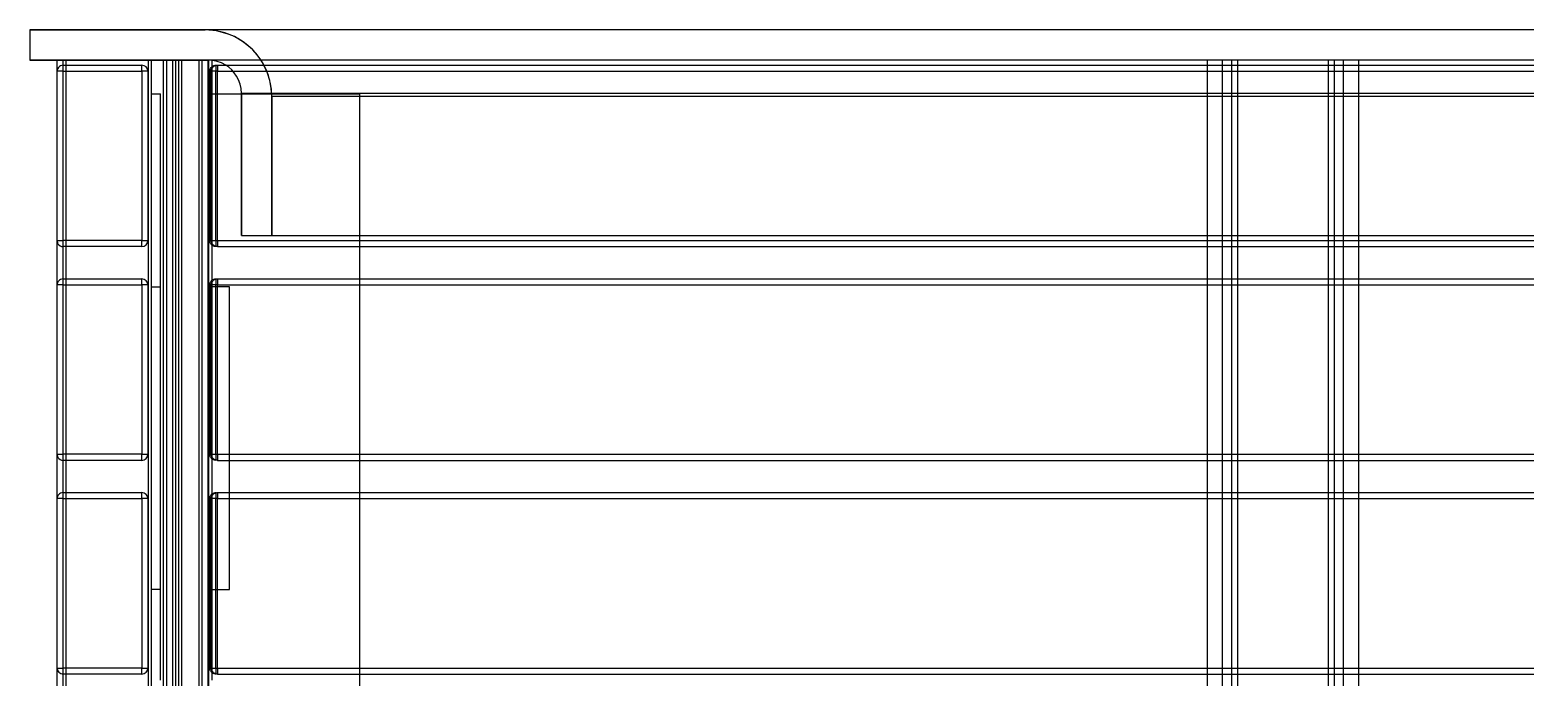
# Model space of a CAD drawing. Header units: millimetres. Extents: x 10366 to 13995, y 24552 to 29685.
# Drawn here: x 12485.4 to 12979.9, y 26713.7 to 26927.6 of the extents above; entities that cross this region are included whole.
import ezdxf

# ---------------------------------------------------------------- set-up
doc = ezdxf.new("R2010")
doc.units = ezdxf.units.MM
doc.header["$LTSCALE"] = 3
doc.layers.add('Default', color=7, linetype='Continuous')
doc.layers.add('Hidden_lines', color=7, linetype='Continuous')

msp = doc.modelspace()

# ---------------------------------------------------------------- linework, layer by layer
at = {"layer": 'Default'}
for p, q in [((13723.39, 26927.65), (12485.39, 26927.65)), ((12485.39, 26927.65), (12485.39, 26917.65)), ((12485.39, 26927.65), (12543.39, 26927.65)), ((12485.39, 26927.65), (12485.39, 26917.65)), ((12543.39, 26927.65), (12485.39, 26927.65)), ((12495.56, 26917.65), (12485.39, 26917.65)), ((13723.39, 26917.65), (12485.39, 26917.65)), ((12485.39, 26917.65), (12495.88, 26917.65)), ((12494.39, 26067.65), (12494.39, 26917.65)), ((12496.39, 26067.65), (12496.39, 26917.65)), ((12542.39, 26067.65), (12542.39, 26917.65)), ((12544.39, 26067.65), (12544.39, 26917.65)), ((12545.62, 26906.36), (12545.62, 26917.65)), ((12874.88, 26915.98), (12874.88, 26917.65)), ((12882.9, 26915.98), (12882.9, 26917.65)), ((12916.86, 26915.98), (12916.86, 26917.65)), ((12924.88, 26915.98), (12924.88, 26917.65)), ((12545.39, 26857.98), (12545.39, 26913.98)), ((12546.92, 26915.98), (12550.24, 26915.98)), ((12547.42, 26915.98), (13662.35, 26915.98)), ((12547.42, 26857.98), (12547.42, 26913.98)), ((12547.42, 26913.98), (13662.35, 26913.98)), ((12544.39, 26906.53), (12545.39, 26906.53)), ((12547.42, 26857.98), (13662.35, 26857.98)), ((12547.42, 26855.98), (13662.35, 26855.98)), ((12594.39, 26855.98), (12594.39, 26845.32)), ((12874.88, 26845.32), (12874.88, 26855.98)), ((12882.9, 26845.32), (12882.9, 26855.98)), ((12916.86, 26845.32), (12916.86, 26855.98)), ((12924.88, 26845.32), (12924.88, 26855.98)), ((12545.68, 26842.65), (12544.39, 26842.65)), ((12545.39, 26787.32), (12545.39, 26843.32)), ((12545.62, 26742.64), (12545.62, 26843.32)), ((12547.42, 26845.32), (13662.35, 26845.32)), ((12547.42, 26843.32), (13662.35, 26843.32)), ((12547.42, 26787.32), (12547.42, 26843.32)), ((12547.42, 26787.32), (13662.35, 26787.32)), ((12547.42, 26785.32), (13662.35, 26785.32)), ((12551.41, 26774.66), (12551.41, 26785.32)), ((12594.39, 26785.32), (12594.39, 26774.66)), ((12874.88, 26774.66), (12874.88, 26785.32)), ((12882.9, 26774.66), (12882.9, 26785.32)), ((12916.86, 26774.66), (12916.86, 26785.32)), ((12924.88, 26774.66), (12924.88, 26785.32)), ((12547.42, 26774.66), (13662.35, 26774.66)), ((12545.39, 26716.66), (12545.39, 26772.66)), ((12547.42, 26716.66), (12547.42, 26772.66)), ((12547.42, 26772.66), (13662.35, 26772.66)), ((12544.39, 26742.65), (12545.39, 26742.65)), ((12547.42, 26716.66), (13662.35, 26716.66)), ((12547.42, 26714.66), (13662.35, 26714.66)), ((12594.39, 26714.66), (12594.39, 26704)), ((12874.88, 26704), (12874.88, 26714.66)), ((12882.9, 26704), (12882.9, 26714.66)), ((12916.86, 26704), (12916.86, 26714.66)), ((12924.88, 26704), (12924.88, 26714.66))]:
    msp.add_line(p, q, dxfattribs=at)
for points in [[(12546.64, 26927.41, 0), (12543.39, 26927.65, 0)], [(12550.21, 26915.98, 0), (12548.81, 26916.72, 0), (12547.36, 26917.24, 0), (12545.88, 26917.55, 0), (12544.39, 26917.65, 0)], [(12550.21, 26915.98, 0), (12548.81, 26916.72, 0), (12547.36, 26917.24, 0), (12545.88, 26917.55, 0), (12544.39, 26917.65, 0)], [(12545.3, 26915.19, 0), (12545.46, 26915.38, 0), (12545.64, 26915.54, 0), (12545.84, 26915.68, 0), (12546.05, 26915.79, 0), (12546.27, 26915.87, 0), (12546.49, 26915.93, 0), (12546.71, 26915.97, 0), (12546.92, 26915.98, 0)], [(12545.39, 26913.98, 0), (12545.39, 26914.16, 0), (12545.42, 26914.34, 0), (12545.47, 26914.53, 0), (12545.53, 26914.72, 0), (12545.61, 26914.9, 0), (12545.72, 26915.07, 0), (12545.84, 26915.24, 0), (12545.98, 26915.39, 0), (12546.14, 26915.53, 0), (12546.31, 26915.65, 0), (12546.49, 26915.76, 0), (12546.67, 26915.84, 0), (12546.86, 26915.9, 0), (12547.05, 26915.95, 0), (12547.24, 26915.97, 0), (12547.42, 26915.98, 0)], [(12547.42, 26913.98, 0), (12545.39, 26913.98, 0)], [(12547.42, 26915.98, 0), (12547.42, 26915.98, 0), (12547.42, 26915.98, 0), (12547.42, 26915.98, 0), (12547.42, 26915.98, 0), (12547.42, 26915.98, 0), (12547.42, 26915.98, 0), (12547.42, 26915.98, 0), (12547.42, 26915.98, 0), (12547.42, 26915.98, 0), (12547.42, 26915.98, 0), (12547.42, 26915.98, 0), (12547.42, 26915.98, 0), (12547.42, 26915.98, 0), (12547.42, 26915.97, 0), (12547.42, 26915.92, 0), (12547.42, 26915.73, 0), (12547.42, 26913.98, 0)], [(12545.39, 26857.98, 0), (12545.39, 26857.98, 0), (12545.39, 26857.98, 0), (12545.39, 26857.98, 0), (12545.39, 26857.98, 0), (12545.39, 26857.98, 0), (12545.39, 26857.98, 0), (12545.39, 26857.98, 0), (12545.39, 26857.98, 0), (12545.39, 26857.98, 0), (12545.39, 26857.98, 0), (12545.39, 26857.98, 0), (12545.39, 26857.98, 0), (12545.4, 26857.98, 0), (12545.45, 26857.98, 0), (12545.64, 26857.98, 0), (12547.42, 26857.98, 0)], [(12547.42, 26855.98, 0), (12547.24, 26855.99, 0), (12547.05, 26856.01, 0), (12546.86, 26856.06, 0), (12546.67, 26856.12, 0), (12546.49, 26856.2, 0), (12546.31, 26856.31, 0), (12546.14, 26856.43, 0), (12545.98, 26856.57, 0), (12545.84, 26856.72, 0), (12545.72, 26856.89, 0), (12545.61, 26857.06, 0), (12545.53, 26857.24, 0), (12545.47, 26857.43, 0), (12545.42, 26857.62, 0), (12545.39, 26857.8, 0), (12545.39, 26857.98, 0)], [(12547.42, 26857.98, 0), (12547.42, 26855.98, 0)], [(12545.39, 26843.32, 0), (12545.39, 26843.5, 0), (12545.42, 26843.69, 0), (12545.47, 26843.87, 0), (12545.53, 26844.06, 0), (12545.61, 26844.24, 0), (12545.72, 26844.42, 0), (12545.84, 26844.58, 0), (12545.98, 26844.74, 0), (12546.14, 26844.87, 0), (12546.31, 26845, 0), (12546.49, 26845.1, 0), (12546.67, 26845.18, 0), (12546.86, 26845.24, 0), (12547.05, 26845.29, 0), (12547.24, 26845.31, 0), (12547.42, 26845.32, 0)], [(12547.42, 26843.32, 0), (12545.39, 26843.32, 0)], [(12547.42, 26845.32, 0), (12547.42, 26845.32, 0), (12547.42, 26845.32, 0), (12547.42, 26845.32, 0), (12547.42, 26845.32, 0), (12547.42, 26845.32, 0), (12547.42, 26845.32, 0), (12547.42, 26845.32, 0), (12547.42, 26845.32, 0), (12547.42, 26845.32, 0), (12547.42, 26845.32, 0), (12547.42, 26845.32, 0), (12547.42, 26845.32, 0), (12547.42, 26845.32, 0), (12547.42, 26845.31, 0), (12547.42, 26845.26, 0), (12547.42, 26845.08, 0), (12547.42, 26843.32, 0)], [(12546.92, 26785.32, 0), (12546.74, 26785.33, 0), (12546.55, 26785.36, 0), (12546.36, 26785.4, 0), (12546.17, 26785.46, 0), (12545.99, 26785.55, 0), (12545.81, 26785.65, 0), (12545.64, 26785.77, 0), (12545.48, 26785.91, 0), (12545.34, 26786.06, 0), (12545.22, 26786.23, 0), (12545.11, 26786.4, 0), (12545.03, 26786.59, 0), (12544.97, 26786.77, 0), (12544.92, 26786.96, 0), (12544.89, 26787.14, 0), (12544.89, 26787.32, 0)], [(12545.39, 26787.32, 0), (12545.39, 26787.32, 0), (12545.39, 26787.32, 0), (12545.39, 26787.32, 0), (12545.39, 26787.32, 0), (12545.39, 26787.32, 0), (12545.39, 26787.32, 0), (12545.39, 26787.32, 0), (12545.39, 26787.32, 0), (12545.39, 26787.32, 0), (12545.39, 26787.32, 0), (12545.39, 26787.32, 0), (12545.39, 26787.32, 0), (12545.4, 26787.32, 0), (12545.45, 26787.32, 0), (12545.64, 26787.32, 0), (12547.42, 26787.32, 0)], [(12547.42, 26785.32, 0), (12547.24, 26785.33, 0), (12547.05, 26785.36, 0), (12546.86, 26785.4, 0), (12546.67, 26785.46, 0), (12546.49, 26785.55, 0), (12546.31, 26785.65, 0), (12546.14, 26785.77, 0), (12545.98, 26785.91, 0), (12545.84, 26786.06, 0), (12545.72, 26786.23, 0), (12545.61, 26786.4, 0), (12545.53, 26786.59, 0), (12545.47, 26786.77, 0), (12545.42, 26786.96, 0), (12545.39, 26787.14, 0), (12545.39, 26787.32, 0)], [(12547.42, 26787.32, 0), (12547.42, 26785.32, 0)], [(12545.33, 26773.91, 0), (12545.49, 26774.09, 0), (12545.67, 26774.24, 0), (12545.87, 26774.37, 0), (12546.07, 26774.48, 0), (12546.28, 26774.56, 0), (12546.5, 26774.62, 0), (12546.71, 26774.65, 0), (12546.92, 26774.66, 0)], [(12545.39, 26772.66, 0), (12545.39, 26772.84, 0), (12545.42, 26773.03, 0), (12545.47, 26773.21, 0), (12545.53, 26773.4, 0), (12545.61, 26773.58, 0), (12545.72, 26773.76, 0), (12545.84, 26773.92, 0), (12545.98, 26774.08, 0), (12546.14, 26774.22, 0), (12546.31, 26774.34, 0), (12546.49, 26774.44, 0), (12546.67, 26774.52, 0), (12546.86, 26774.59, 0), (12547.05, 26774.63, 0), (12547.24, 26774.66, 0), (12547.42, 26774.66, 0)], [(12547.42, 26774.66, 0), (12547.42, 26774.66, 0), (12547.42, 26774.66, 0), (12547.42, 26774.66, 0), (12547.42, 26774.66, 0), (12547.42, 26774.66, 0), (12547.42, 26774.66, 0), (12547.42, 26774.66, 0), (12547.42, 26774.66, 0), (12547.42, 26774.66, 0), (12547.42, 26774.66, 0), (12547.42, 26774.66, 0), (12547.42, 26774.66, 0), (12547.42, 26774.66, 0), (12547.42, 26774.65, 0), (12547.42, 26774.6, 0), (12547.42, 26774.42, 0), (12547.42, 26772.66, 0)], [(12547.42, 26772.66, 0), (12545.39, 26772.66, 0)], [(12545.39, 26716.66, 0), (12545.39, 26716.66, 0), (12545.39, 26716.66, 0), (12545.39, 26716.66, 0), (12545.39, 26716.66, 0), (12545.39, 26716.66, 0), (12545.39, 26716.66, 0), (12545.39, 26716.66, 0), (12545.39, 26716.66, 0), (12545.39, 26716.66, 0), (12545.39, 26716.66, 0), (12545.39, 26716.66, 0), (12545.39, 26716.66, 0), (12545.4, 26716.66, 0), (12545.45, 26716.66, 0), (12545.64, 26716.66, 0), (12547.42, 26716.66, 0)], [(12547.42, 26714.66, 0), (12547.24, 26714.67, 0), (12547.05, 26714.7, 0), (12546.86, 26714.74, 0), (12546.67, 26714.8, 0), (12546.49, 26714.89, 0), (12546.31, 26714.99, 0), (12546.14, 26715.11, 0), (12545.98, 26715.25, 0), (12545.84, 26715.4, 0), (12545.72, 26715.57, 0), (12545.61, 26715.74, 0), (12545.53, 26715.93, 0), (12545.47, 26716.11, 0), (12545.42, 26716.3, 0), (12545.39, 26716.48, 0), (12545.39, 26716.66, 0)], [(12547.42, 26716.66, 0), (12547.42, 26714.66, 0)]]:
    msp.add_polyline3d(points, dxfattribs=at)
for centre, start, end in [((12496.39, 26913.98), 141.6217, 180), ((12496.39, 26857.98), 180, 211.1416), ((12496.39, 26843.32), 141.0097, 180), ((12496.39, 26787.32), 180, 210.4732), ((12496.39, 26772.66), 140.3405, 180)]:
    msp.add_arc(centre, 2, start, end, dxfattribs=at)
at = {"layer": 'Hidden_lines'}
for p, q in [((12544.39, 26917.65), (12495.56, 26917.65)), ((12495.88, 26917.65), (12544.39, 26917.65)), ((12497.39, 26067.65), (12497.39, 26917.65)), ((12524.62, 26147.65), (12524.62, 26917.65)), ((12525.62, 26147.65), (12525.62, 26917.65)), ((12529.62, 26147.65), (12529.62, 26917.65)), ((12530.62, 26147.65), (12530.62, 26917.65)), ((12532.64, 26147.65), (12532.64, 26917.65)), ((12533.64, 26147.65), (12533.64, 26917.65)), ((12534.64, 26147.65), (12534.64, 26917.65)), ((12535.64, 26147.65), (12535.64, 26917.65)), ((12541.39, 26067.65), (12541.39, 26917.65)), ((12544.62, 26147.65), (12544.62, 26917.65)), ((12879.88, 26147.65), (12879.88, 26917.65)), ((12884.9, 26147.65), (12884.9, 26917.65)), ((12914.86, 26147.65), (12914.86, 26917.65)), ((12919.88, 26147.65), (12919.88, 26917.65)), ((12496.39, 26915.98), (12522.39, 26915.98)), ((12496.39, 26913.98), (12522.39, 26913.98)), ((12522.39, 26913.98), (12522.39, 26857.98)), ((12524.39, 26913.98), (12524.39, 26857.98)), ((12544.89, 26857.98), (12544.89, 26913.98)), ((12546.92, 26857.98), (12546.92, 26913.98)), ((12550.24, 26915.98), (13658.86, 26915.98)), ((12874.88, 26855.98), (12874.88, 26915.98)), ((12882.9, 26855.98), (12882.9, 26915.98)), ((12916.86, 26855.98), (12916.86, 26915.98)), ((12924.88, 26855.98), (12924.88, 26915.98)), ((12525.62, 26906.53), (12528.62, 26906.53)), ((12525.62, 26842.65), (12525.62, 26906.53)), ((12528.62, 26842.65), (12528.62, 26906.53)), ((12545.39, 26906.53), (12594.39, 26906.53)), ((12545.62, 26843.32), (12545.62, 26906.36)), ((13653.39, 26906.65), (12555.39, 26906.65)), ((12555.39, 26859.65), (12555.39, 26906.65)), ((12555.39, 26906.65), (12555.39, 26859.65)), ((13643.39, 26905.65), (12565.39, 26905.65)), ((12565.39, 26905.65), (12565.39, 26859.65)), ((12565.39, 26859.65), (12565.39, 26905.65)), ((12594.39, 26906.53), (12594.39, 26855.98)), ((12522.39, 26857.98), (12496.39, 26857.98)), ((12555.39, 26859.65), (12565.39, 26859.65)), ((12555.39, 26859.65), (13653.39, 26859.65)), ((12555.39, 26859.65), (12565.39, 26859.65)), ((12522.39, 26855.98), (12496.39, 26855.98)), ((12496.39, 26845.32), (12522.39, 26845.32)), ((12496.39, 26843.32), (12522.39, 26843.32)), ((12522.39, 26843.32), (12522.39, 26787.32)), ((12524.39, 26843.32), (12524.39, 26787.32)), ((12525.62, 26742.65), (12525.62, 26842.65)), ((12525.62, 26842.65), (12528.62, 26842.65)), ((12528.62, 26742.65), (12528.62, 26842.65)), ((12544.89, 26787.32), (12544.89, 26843.32)), ((12551.41, 26842.65), (12545.68, 26842.65)), ((12546.92, 26787.32), (12546.92, 26843.32)), ((12551.41, 26785.32), (12551.41, 26842.65)), ((12594.39, 26845.32), (12594.39, 26785.32)), ((12874.88, 26785.32), (12874.88, 26845.32)), ((12882.9, 26785.32), (12882.9, 26845.32)), ((12916.86, 26785.32), (12916.86, 26845.32)), ((12924.88, 26785.32), (12924.88, 26845.32)), ((12522.39, 26787.32), (12496.39, 26787.32)), ((12522.39, 26785.32), (12496.39, 26785.32)), ((12496.39, 26774.66), (12522.39, 26774.66)), ((12551.41, 26742.65), (12551.41, 26774.66)), ((12594.39, 26774.66), (12594.39, 26714.66)), ((12874.88, 26714.66), (12874.88, 26774.66)), ((12882.9, 26714.66), (12882.9, 26774.66)), ((12916.86, 26714.66), (12916.86, 26774.66)), ((12924.88, 26714.66), (12924.88, 26774.66)), ((12496.39, 26772.66), (12522.39, 26772.66)), ((12522.39, 26772.66), (12522.39, 26716.66)), ((12524.39, 26772.66), (12524.39, 26716.66)), ((12544.89, 26716.66), (12544.89, 26772.66)), ((12546.92, 26716.66), (12546.92, 26772.66)), ((12528.62, 26742.65), (12525.62, 26742.65)), ((12525.62, 26712.65), (12525.62, 26742.65)), ((12528.62, 26712.65), (12528.62, 26742.65)), ((12545.39, 26742.65), (12551.41, 26742.65)), ((12545.62, 26712.65), (12545.62, 26742.64)), ((12522.39, 26716.66), (12496.39, 26716.66)), ((12522.39, 26714.66), (12496.39, 26714.66))]:
    msp.add_line(p, q, dxfattribs=at)
for points in [[(12565.39, 26905.65, 0), (12565.23, 26908.3, 0), (12564.76, 26910.88, 0), (12564.01, 26913.31, 0), (12563.03, 26915.56, 0), (12561.85, 26917.61, 0), (12560.52, 26919.45, 0), (12559.07, 26921.08, 0), (12557.51, 26922.51, 0), (12555.88, 26923.75, 0), (12554.19, 26924.81, 0), (12552.45, 26925.69, 0), (12550.68, 26926.4, 0), (12547.06, 26927.34, 0), (12543.39, 26927.65, 0)], [(12565.39, 26905.65, 0), (12565.26, 26908.01, 0), (12564.89, 26910.32, 0), (12564.29, 26912.52, 0), (12563.49, 26914.58, 0), (12562.53, 26916.5, 0), (12561.42, 26918.25, 0), (12560.21, 26919.83, 0), (12558.9, 26921.25, 0), (12556.06, 26923.63, 0), (12553.03, 26925.42, 0), (12549.87, 26926.67, 0), (12546.64, 26927.41, 0)], [(12496.39, 26913.98, 0), (12494.39, 26913.98, 0)], [(12522.39, 26913.98, 0), (12522.39, 26915.98, 0)], [(12524.39, 26913.98, 0), (12524.39, 26913.98, 0), (12524.39, 26913.98, 0), (12524.39, 26913.98, 0), (12524.39, 26913.98, 0), (12524.39, 26913.98, 0), (12524.39, 26913.98, 0), (12524.39, 26913.98, 0), (12524.39, 26913.98, 0), (12524.39, 26913.98, 0), (12524.39, 26913.98, 0), (12524.39, 26913.98, 0), (12524.38, 26913.98, 0), (12524.37, 26913.98, 0), (12524.33, 26913.98, 0), (12524.14, 26913.98, 0), (12522.39, 26913.98, 0)], [(12544.89, 26913.98, 0), (12544.91, 26914.28, 0), (12544.99, 26914.6, 0), (12545.12, 26914.9, 0), (12545.3, 26915.19, 0)], [(12546.92, 26913.98, 0), (12544.89, 26913.98, 0)], [(12546.92, 26915.98, 0), (12546.92, 26915.98, 0), (12546.92, 26915.98, 0), (12546.92, 26915.98, 0), (12546.92, 26915.98, 0), (12546.92, 26915.98, 0), (12546.92, 26915.98, 0), (12546.92, 26915.98, 0), (12546.92, 26915.98, 0), (12546.92, 26915.98, 0), (12546.92, 26915.98, 0), (12546.92, 26915.98, 0), (12546.92, 26915.98, 0), (12546.92, 26915.98, 0), (12546.92, 26915.97, 0), (12546.92, 26915.92, 0), (12546.92, 26915.73, 0), (12546.92, 26913.98, 0)], [(12555.39, 26906.65, 0), (12555.27, 26908.23, 0), (12554.94, 26909.74, 0), (12554.43, 26911.14, 0), (12553.77, 26912.39, 0), (12552.99, 26913.5, 0), (12552.13, 26914.47, 0), (12551.19, 26915.29, 0), (12550.21, 26915.98, 0)], [(12555.39, 26906.65, 0), (12555.27, 26908.23, 0), (12554.94, 26909.74, 0), (12554.43, 26911.14, 0), (12553.77, 26912.39, 0), (12552.99, 26913.5, 0), (12552.13, 26914.47, 0), (12551.19, 26915.29, 0), (12550.21, 26915.98, 0)], [(12494.39, 26857.98, 0), (12494.39, 26857.98, 0), (12494.39, 26857.98, 0), (12494.39, 26857.98, 0), (12494.39, 26857.98, 0), (12494.39, 26857.98, 0), (12494.39, 26857.98, 0), (12494.39, 26857.98, 0), (12494.39, 26857.98, 0), (12494.39, 26857.98, 0), (12494.39, 26857.98, 0), (12494.39, 26857.98, 0), (12494.39, 26857.98, 0), (12494.4, 26857.98, 0), (12494.45, 26857.98, 0), (12494.63, 26857.98, 0), (12496.39, 26857.98, 0)], [(12522.39, 26855.98, 0), (12522.39, 26855.98, 0), (12522.39, 26855.98, 0), (12522.39, 26855.98, 0), (12522.39, 26855.98, 0), (12522.39, 26855.98, 0), (12522.39, 26855.98, 0), (12522.39, 26855.98, 0), (12522.39, 26855.98, 0), (12522.39, 26855.98, 0), (12522.39, 26855.98, 0), (12522.39, 26855.98, 0), (12522.39, 26855.98, 0), (12522.39, 26855.99, 0), (12522.39, 26856.04, 0), (12522.39, 26856.23, 0), (12522.39, 26857.98, 0)], [(12522.39, 26857.98, 0), (12524.39, 26857.98, 0)], [(12544.89, 26857.98, 0), (12544.89, 26857.98, 0), (12544.89, 26857.98, 0), (12544.89, 26857.98, 0), (12544.89, 26857.98, 0), (12544.89, 26857.98, 0), (12544.89, 26857.98, 0), (12544.89, 26857.98, 0), (12544.89, 26857.98, 0), (12544.89, 26857.98, 0), (12544.89, 26857.98, 0), (12544.89, 26857.98, 0), (12544.89, 26857.98, 0), (12544.9, 26857.98, 0), (12544.95, 26857.98, 0), (12545.14, 26857.98, 0), (12546.92, 26857.98, 0)], [(12546.92, 26855.98, 0), (12546.74, 26855.99, 0), (12546.55, 26856.01, 0), (12546.36, 26856.06, 0), (12546.17, 26856.12, 0), (12545.99, 26856.2, 0), (12545.81, 26856.31, 0), (12545.64, 26856.43, 0), (12545.48, 26856.57, 0), (12545.34, 26856.72, 0), (12545.22, 26856.89, 0), (12545.11, 26857.06, 0), (12545.03, 26857.24, 0), (12544.97, 26857.43, 0), (12544.92, 26857.62, 0), (12544.89, 26857.8, 0), (12544.89, 26857.98, 0)], [(12546.92, 26857.98, 0), (12546.92, 26855.98, 0)], [(12496.39, 26843.32, 0), (12494.39, 26843.32, 0)], [(12522.39, 26843.32, 0), (12522.39, 26845.32, 0)], [(12524.39, 26843.32, 0), (12524.39, 26843.32, 0), (12524.39, 26843.32, 0), (12524.39, 26843.32, 0), (12524.39, 26843.32, 0), (12524.39, 26843.32, 0), (12524.39, 26843.32, 0), (12524.39, 26843.32, 0), (12524.39, 26843.32, 0), (12524.39, 26843.32, 0), (12524.39, 26843.32, 0), (12524.39, 26843.32, 0), (12524.38, 26843.32, 0), (12524.37, 26843.32, 0), (12524.33, 26843.32, 0), (12524.14, 26843.32, 0), (12522.39, 26843.32, 0)], [(12544.89, 26843.32, 0), (12544.89, 26843.5, 0), (12544.92, 26843.69, 0), (12544.97, 26843.87, 0), (12545.03, 26844.06, 0), (12545.11, 26844.24, 0), (12545.22, 26844.42, 0), (12545.34, 26844.58, 0), (12545.48, 26844.74, 0), (12545.64, 26844.87, 0), (12545.81, 26845, 0), (12545.99, 26845.1, 0), (12546.17, 26845.18, 0), (12546.36, 26845.24, 0), (12546.55, 26845.29, 0), (12546.74, 26845.31, 0), (12546.92, 26845.32, 0)], [(12546.92, 26843.32, 0), (12544.89, 26843.32, 0)], [(12546.92, 26845.32, 0), (12546.92, 26845.32, 0), (12546.92, 26845.32, 0), (12546.92, 26845.32, 0), (12546.92, 26845.32, 0), (12546.92, 26845.32, 0), (12546.92, 26845.32, 0), (12546.92, 26845.32, 0), (12546.92, 26845.32, 0), (12546.92, 26845.32, 0), (12546.92, 26845.32, 0), (12546.92, 26845.32, 0), (12546.92, 26845.32, 0), (12546.92, 26845.32, 0), (12546.92, 26845.31, 0), (12546.92, 26845.26, 0), (12546.92, 26845.08, 0), (12546.92, 26843.32, 0)], [(12494.39, 26787.32, 0), (12494.39, 26787.32, 0), (12494.39, 26787.32, 0), (12494.39, 26787.32, 0), (12494.39, 26787.32, 0), (12494.39, 26787.32, 0), (12494.39, 26787.32, 0), (12494.39, 26787.32, 0), (12494.39, 26787.32, 0), (12494.39, 26787.32, 0), (12494.39, 26787.32, 0), (12494.39, 26787.32, 0), (12494.39, 26787.32, 0), (12494.4, 26787.32, 0), (12494.45, 26787.32, 0), (12494.63, 26787.32, 0), (12496.39, 26787.32, 0)], [(12522.39, 26785.32, 0), (12522.39, 26785.32, 0), (12522.39, 26785.32, 0), (12522.39, 26785.32, 0), (12522.39, 26785.32, 0), (12522.39, 26785.32, 0), (12522.39, 26785.32, 0), (12522.39, 26785.32, 0), (12522.39, 26785.32, 0), (12522.39, 26785.32, 0), (12522.39, 26785.32, 0), (12522.39, 26785.32, 0), (12522.39, 26785.32, 0), (12522.39, 26785.33, 0), (12522.39, 26785.34, 0), (12522.39, 26785.38, 0), (12522.39, 26785.57, 0), (12522.39, 26787.32, 0)], [(12522.39, 26787.32, 0), (12524.39, 26787.32, 0)], [(12544.89, 26787.32, 0), (12544.89, 26787.32, 0), (12544.89, 26787.32, 0), (12544.89, 26787.32, 0), (12544.89, 26787.32, 0), (12544.89, 26787.32, 0), (12544.89, 26787.32, 0), (12544.89, 26787.32, 0), (12544.89, 26787.32, 0), (12544.89, 26787.32, 0), (12544.89, 26787.32, 0), (12544.89, 26787.32, 0), (12544.89, 26787.32, 0), (12544.9, 26787.32, 0), (12544.95, 26787.32, 0), (12545.14, 26787.32, 0), (12546.92, 26787.32, 0)], [(12546.92, 26787.32, 0), (12546.92, 26785.32, 0)], [(12522.39, 26772.66, 0), (12522.39, 26774.66, 0)], [(12544.89, 26772.66, 0), (12544.91, 26772.98, 0), (12544.99, 26773.3, 0), (12545.05, 26773.46, 0), (12545.13, 26773.62, 0), (12545.22, 26773.77, 0), (12545.33, 26773.91, 0)], [(12546.92, 26774.66, 0), (12546.92, 26774.66, 0), (12546.92, 26774.66, 0), (12546.92, 26774.66, 0), (12546.92, 26774.66, 0), (12546.92, 26774.66, 0), (12546.92, 26774.66, 0), (12546.92, 26774.66, 0), (12546.92, 26774.66, 0), (12546.92, 26774.66, 0), (12546.92, 26774.66, 0), (12546.92, 26774.66, 0), (12546.92, 26774.66, 0), (12546.92, 26774.66, 0), (12546.92, 26774.65, 0), (12546.92, 26774.6, 0), (12546.92, 26774.42, 0), (12546.92, 26772.66, 0)], [(12496.39, 26772.66, 0), (12494.39, 26772.66, 0)], [(12524.39, 26772.66, 0), (12524.39, 26772.66, 0), (12524.39, 26772.66, 0), (12524.39, 26772.66, 0), (12524.39, 26772.66, 0), (12524.39, 26772.66, 0), (12524.39, 26772.66, 0), (12524.39, 26772.66, 0), (12524.39, 26772.66, 0), (12524.39, 26772.66, 0), (12524.39, 26772.66, 0), (12524.39, 26772.66, 0), (12524.38, 26772.66, 0), (12524.37, 26772.66, 0), (12524.33, 26772.66, 0), (12524.14, 26772.66, 0), (12522.39, 26772.66, 0)], [(12546.92, 26772.66, 0), (12544.89, 26772.66, 0)], [(12494.39, 26716.66, 0), (12494.39, 26716.66, 0), (12494.39, 26716.66, 0), (12494.39, 26716.66, 0), (12494.39, 26716.66, 0), (12494.39, 26716.66, 0), (12494.39, 26716.66, 0), (12494.39, 26716.66, 0), (12494.39, 26716.66, 0), (12494.39, 26716.66, 0), (12494.39, 26716.66, 0), (12494.39, 26716.66, 0), (12494.39, 26716.66, 0), (12494.4, 26716.66, 0), (12494.45, 26716.66, 0), (12494.63, 26716.66, 0), (12496.39, 26716.66, 0)], [(12522.39, 26714.66, 0), (12522.39, 26714.66, 0), (12522.39, 26714.66, 0), (12522.39, 26714.66, 0), (12522.39, 26714.66, 0), (12522.39, 26714.66, 0), (12522.39, 26714.66, 0), (12522.39, 26714.66, 0), (12522.39, 26714.66, 0), (12522.39, 26714.66, 0), (12522.39, 26714.66, 0), (12522.39, 26714.66, 0), (12522.39, 26714.67, 0), (12522.39, 26714.68, 0), (12522.39, 26714.72, 0), (12522.39, 26714.91, 0), (12522.39, 26716.66, 0)], [(12522.39, 26716.66, 0), (12524.39, 26716.66, 0)], [(12546.92, 26714.66, 0), (12546.74, 26714.67, 0), (12546.55, 26714.7, 0), (12546.36, 26714.74, 0), (12546.17, 26714.8, 0), (12545.99, 26714.89, 0), (12545.81, 26714.99, 0), (12545.64, 26715.11, 0), (12545.48, 26715.25, 0), (12545.34, 26715.4, 0), (12545.22, 26715.57, 0), (12545.11, 26715.74, 0), (12545.03, 26715.93, 0), (12544.97, 26716.11, 0), (12544.92, 26716.3, 0), (12544.89, 26716.48, 0), (12544.89, 26716.66, 0)], [(12544.89, 26716.66, 0), (12544.89, 26716.66, 0), (12544.89, 26716.66, 0), (12544.89, 26716.66, 0), (12544.89, 26716.66, 0), (12544.89, 26716.66, 0), (12544.89, 26716.66, 0), (12544.89, 26716.66, 0), (12544.89, 26716.66, 0), (12544.89, 26716.66, 0), (12544.89, 26716.66, 0), (12544.89, 26716.66, 0), (12544.89, 26716.66, 0), (12544.9, 26716.66, 0), (12544.95, 26716.66, 0), (12545.14, 26716.66, 0), (12546.92, 26716.66, 0)], [(12546.92, 26716.66, 0), (12546.92, 26714.66, 0)]]:
    msp.add_polyline3d(points, dxfattribs=at)
for centre, start, end in [((12496.39, 26913.98), 90, 141.6217), ((12522.39, 26913.98), 0, 90), ((12522.39, 26857.98), 270, 0), ((12496.39, 26857.98), 211.1416, 270), ((12496.39, 26843.32), 90, 141.0097), ((12522.39, 26843.32), 0, 90), ((12496.39, 26787.32), 210.4732, 270), ((12522.39, 26787.32), 270, 0), ((12496.39, 26772.66), 90, 140.3405), ((12522.39, 26772.66), 0, 90), ((12496.39, 26716.66), 180, 270), ((12522.39, 26716.66), 270, 0)]:
    msp.add_arc(centre, 2, start, end, dxfattribs=at)

doc.saveas('drawing.dxf')
